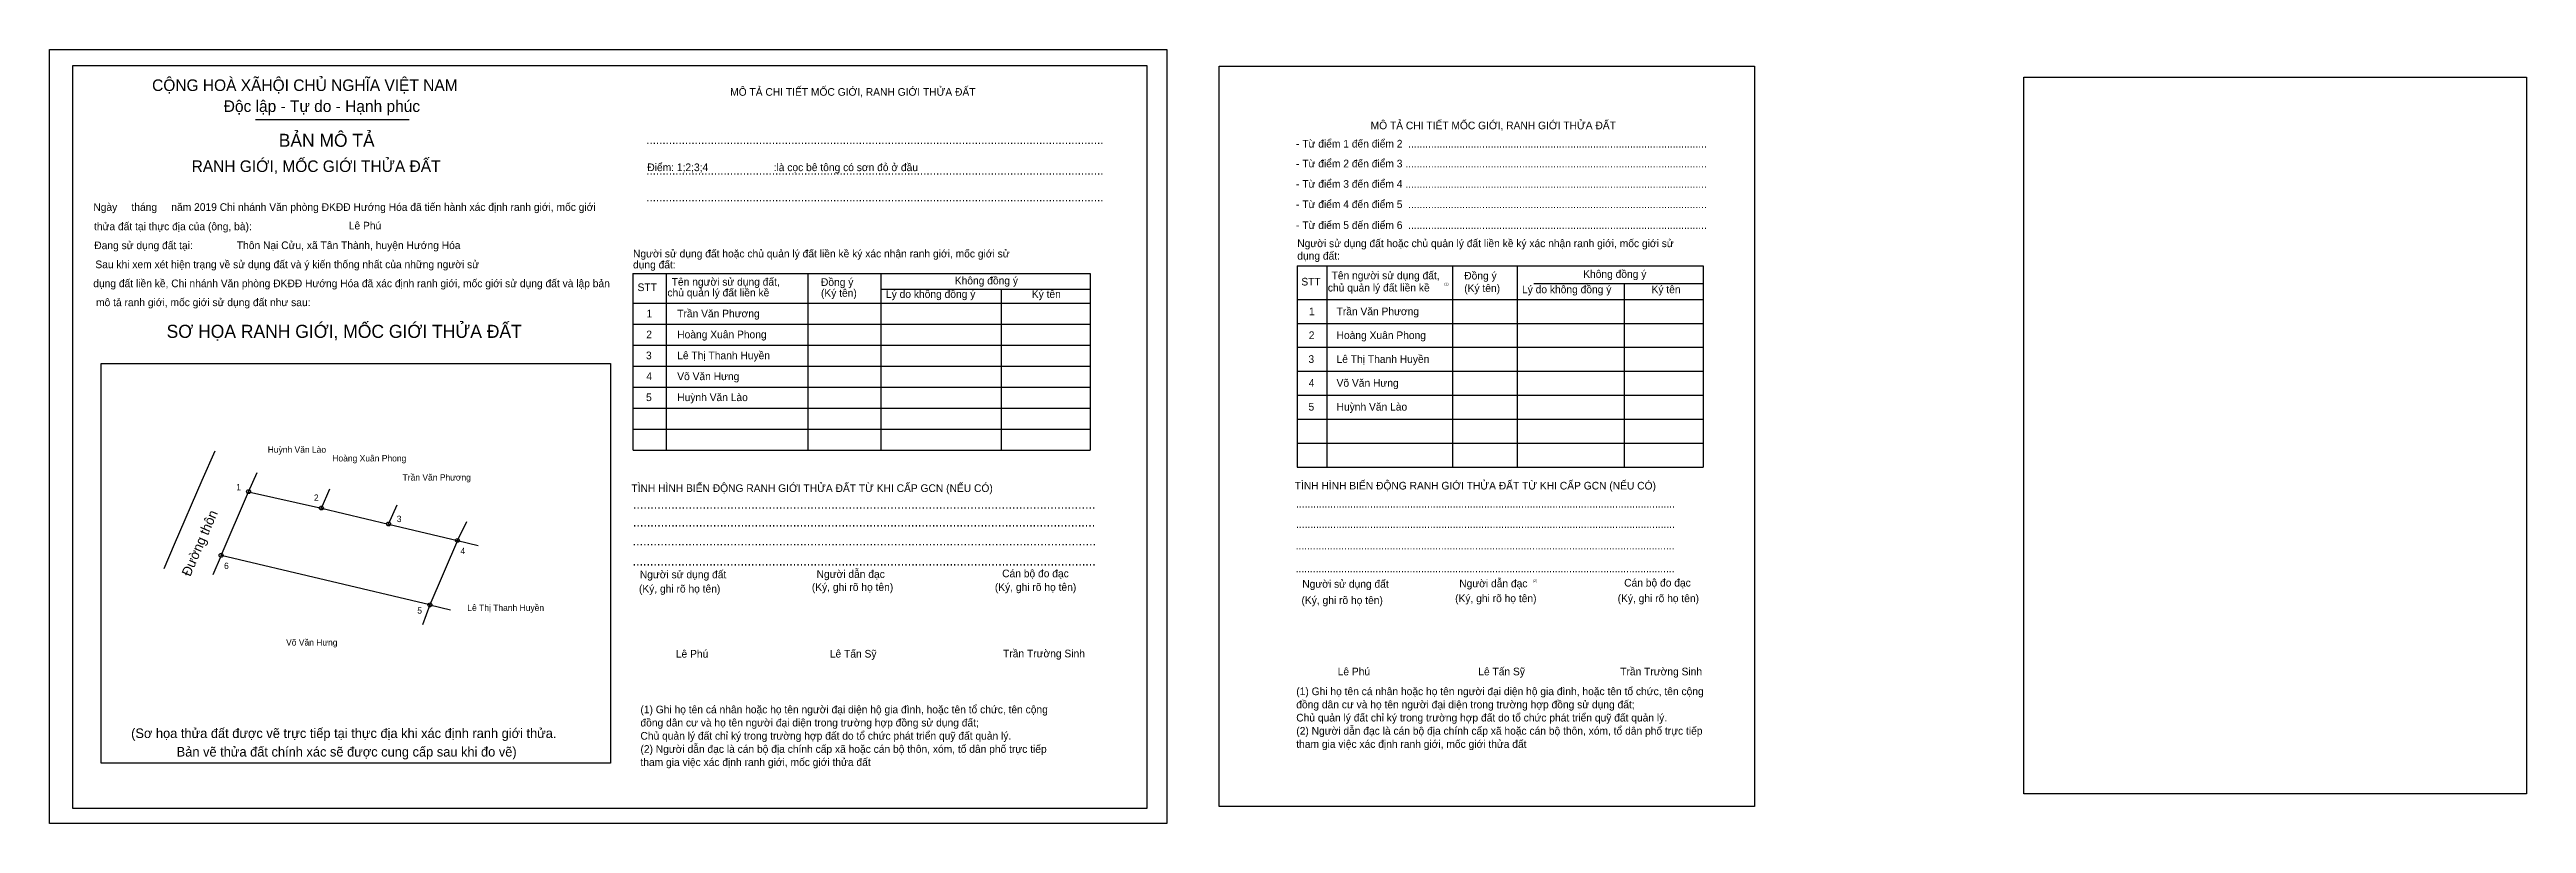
# Model space of a CAD drawing. Extents: x 129 to 540915, y 21 to 1835378.
# Drawn here: x 540597.1 to 540914.9, y 1835278.3 to 1835377.6 of the extents above.
import ezdxf

# ---------------------------------------------------------------- set-up
doc = ezdxf.new("R2010")
doc.units = 0
for name, color, linetype in [('bmtKhungInTrang1', 7, 'Continuous'), ('bmtKhungInTrang2', 7, 'Continuous'), ('bmtNoiDung', 7, 'Continuous'), ('bmtTemplate', 7, 'Continuous'), ('CanhThua', 7, 'Continuous'), ('Level 1', 7, 'Continuous'), ('Level 10', 7, 'Continuous'), ('Level 23', 7, 'Continuous'), ('MocDinhThua', 7, 'Continuous'), ('RauThua', 7, 'Continuous'), ('SoHieuDinhThua', 7, 'Continuous'), ('TenChuLanCan', 7, 'Continuous')]:
    doc.layers.add(name, color=color, linetype=linetype)

msp = doc.modelspace()

# ---------------------------------------------------------------- linework, layer by layer
at = {"layer": 'bmtKhungInTrang1'}
for points in [[(540597.08, 1835377.61), (540740.41, 1835377.61), (540740.41, 1835278.33), (540597.08, 1835278.33)], [(540600.05, 1835375.58), (540737.87, 1835375.58), (540737.87, 1835280.26), (540600.05, 1835280.26)]]:
    msp.add_lwpolyline(points, close=True, dxfattribs=at)
at = {"layer": 'bmtKhungInTrang2'}
msp.add_lwpolyline([(540747.15, 1835375.47), (540815.82, 1835375.47), (540815.82, 1835280.5), (540747.15, 1835280.5)], close=True, dxfattribs=at)
at = {"layer": 'bmtTemplate'}
for p, q in [((540623.52, 1835368.63), (540643.21, 1835368.63)), ((540676.18, 1835348.87), (540676.18, 1835326.21)), ((540694.36, 1835348.87), (540694.36, 1835326.21)), ((540703.72, 1835348.9), (540703.72, 1835326.21)), ((540730.57, 1835348.87), (540730.57, 1835326.21)), ((540760.93, 1835349.86), (540760.93, 1835324.04)), ((540777.08, 1835349.86), (540777.08, 1835324.04)), ((540785.39, 1835349.89), (540785.39, 1835324.04)), ((540809.24, 1835349.86), (540809.24, 1835324.04)), ((540703.72, 1835346.87), (540730.57, 1835346.87)), ((540757.16, 1835345.55), (540809.24, 1835345.55)), ((540787.5, 1835347.58), (540809.24, 1835347.58)), ((540671.94, 1835345.09), (540730.57, 1835345.09)), ((540671.94, 1835342.39), (540730.57, 1835342.39)), ((540757.16, 1835342.48), (540809.24, 1835342.48)), ((540671.94, 1835339.7), (540730.57, 1835339.7)), ((540757.16, 1835339.41), (540809.24, 1835339.41)), ((540671.94, 1835337), (540730.57, 1835337)), ((540757.16, 1835336.33), (540809.24, 1835336.33)), ((540671.94, 1835334.3), (540730.57, 1835334.3)), ((540757.16, 1835333.26), (540809.24, 1835333.26)), ((540671.94, 1835331.6), (540730.57, 1835331.6)), ((540757.16, 1835330.19), (540809.24, 1835330.19)), ((540671.94, 1835328.9), (540730.57, 1835328.9)), ((540757.16, 1835327.11), (540809.24, 1835327.11)), ((540671.94, 1835326.21), (540730.57, 1835326.21)), ((540757.16, 1835324.04), (540809.24, 1835324.04))]:
    msp.add_line(p, q, dxfattribs=at)
for points in [[(540600.05, 1835375.58), (540737.87, 1835375.58), (540737.87, 1835280.26), (540600.05, 1835280.26)], [(540850.38, 1835374.05), (540914.86, 1835374.05), (540914.86, 1835282.11), (540850.38, 1835282.11)], [(540603.69, 1835286.08), (540603.69, 1835337.34), (540669.04, 1835337.34), (540669.04, 1835286.08)]]:
    msp.add_lwpolyline(points, close=True, dxfattribs=at)
for points in [[(540671.91, 1835348.87), (540730.57, 1835348.87)], [(540671.91, 1835348.87), (540671.91, 1835326.21)], [(540757.13, 1835349.86), (540809.24, 1835349.86)], [(540757.13, 1835349.86), (540757.13, 1835324.04)], [(540719.16, 1835346.85), (540719.16, 1835326.21)], [(540799.11, 1835347.55), (540799.11, 1835324.04)]]:
    msp.add_lwpolyline(points, dxfattribs=at)
at = {"layer": 'CanhThua'}
for p, q in [((540619.09, 1835312.72), (540622.62, 1835320.89)), ((540622.62, 1835320.89), (540631.96, 1835318.79)), ((540631.96, 1835318.79), (540640.58, 1835316.74)), ((540640.58, 1835316.74), (540649.41, 1835314.63)), ((540649.41, 1835314.63), (540645.88, 1835306.36)), ((540645.88, 1835306.36), (540619.09, 1835312.72))]:
    msp.add_line(p, q, dxfattribs=at)
at = {"layer": 'Level 10'}
msp.add_line((540613.13, 1835314.16), (540616.66, 1835322.35), dxfattribs=at)
at = {"layer": 'Level 23'}
msp.add_line((540616.66, 1835322.35), (540618.32, 1835326.11), dxfattribs=at)
msp.add_lwpolyline([(540611.78, 1835311.03), (540613.13, 1835314.16)], dxfattribs=at)
at = {"layer": 'MocDinhThua'}
for centre in [(540622.62, 1835320.89), (540631.96, 1835318.79), (540640.58, 1835316.74), (540649.41, 1835314.63), (540619.09, 1835312.72), (540645.88, 1835306.36)]:
    msp.add_circle(centre, 0.25, dxfattribs=at)
at = {"layer": 'RauThua'}
for p, q in [((540622.62, 1835320.89), (540623.71, 1835323.37)), ((540631.96, 1835318.79), (540633.05, 1835321.27)), ((540640.58, 1835316.74), (540641.69, 1835319.21)), ((540649.41, 1835314.63), (540650.61, 1835317.06)), ((540649.41, 1835314.63), (540652.05, 1835314)), ((540619.09, 1835312.72), (540618.01, 1835310.23)), ((540645.88, 1835306.36), (540644.91, 1835303.83)), ((540645.88, 1835306.36), (540648.52, 1835305.74))]:
    msp.add_line(p, q, dxfattribs=at)

# ---------------------------------------------------------------- texts
at = {"layer": 'bmtNoiDung'}
for s, height, p in [('Lê Phú', 0.982, (540635.47, 1835354.53)), ('Thôn Nại Cửu, xã Tân Thành, huyện Hướng Hóa', 0.9825, (540621.11, 1835352.01)), ('1', 0.982, (540673.67, 1835343.25)), ('Trần Văn Phương ', 0.9825, (540677.61, 1835343.25)), ('1', 0.982, (540758.66, 1835343.53)), ('Trần Văn Phương ', 0.9825, (540762.2, 1835343.53)), ('2', 0.982, (540673.64, 1835340.57)), ('Hoàng Xuân Phong ', 0.9825, (540677.61, 1835340.57)), ('2', 0.982, (540758.63, 1835340.47)), ('Hoàng Xuân Phong ', 0.9825, (540762.2, 1835340.47)), ('3', 0.982, (540673.6, 1835337.88)), ('4', 0.982, (540673.64, 1835335.2)), ('Võ Văn Hưng ', 0.9825, (540677.61, 1835335.2)), ('Lê Thị Thanh Huyền ', 0.9825, (540677.61, 1835337.88)), ('3', 0.982, (540758.59, 1835337.41)), ('Lê Thị Thanh Huyền ', 0.9825, (540762.2, 1835337.41)), ('5', 0.982, (540673.61, 1835332.51)), ('Huỳnh Văn Lào ', 0.9825, (540677.61, 1835332.51)), ('4', 0.982, (540758.63, 1835334.35)), ('Võ Văn Hưng ', 0.9825, (540762.2, 1835334.35)), ('5', 0.982, (540758.6, 1835331.29)), ('Huỳnh Văn Lào ', 0.9825, (540762.2, 1835331.29)), ('Lê Phú', 0.982, (540677.43, 1835299.6)), ('Lê Tấn Sỹ', 0.982, (540697.19, 1835299.61)), ('Trần Trường Sinh', 0.9825, (540719.41, 1835299.64)), ('Lê Phú', 0.982, (540762.34, 1835297.33)), ('Lê Tấn Sỹ', 0.982, (540780.38, 1835297.33)), ('Trần Trường Sinh', 0.9825, (540798.59, 1835297.33))]:
    msp.add_text(s, height=height, dxfattribs=at).set_placement(p)
at = {"layer": 'bmtTemplate'}
for s, height, p in [('CỘNG HOÀ XÃHỘI CHỦ NGHĨA VIỆT NAM', 1.4861, (540610.24, 1835372.29)), ('Độc lập - Tự do - Hạnh phúc', 1.4861, (540619.43, 1835369.6)), ('MÔ TẢ CHI TIẾT MỐC GIỚI, RANH GIỚI THỬA ĐẤT', 0.9825, (540684.4, 1835371.68)), ('MÔ TẢ CHI TIẾT MỐC GIỚI, RANH GIỚI THỬA ĐẤT', 0.9821, (540766.57, 1835367.38)), ('BẢN MÔ TẢ', 1.672, (540626.49, 1835365.13)), ('..............................................................................................................................................', 1.11175, (540673.64, 1835365.51)), ('- Từ điểm 1 đến điểm 2  .........................................................................................................', 0.98209, (540757, 1835365.04)), ('RANH GIỚI, MỐC GIỚI THỬA ĐẤT', 1.4861, (540615.31, 1835361.9)), ('Điểm: 1;2;3;4                       :là cọc bê tông có sơn đỏ ở đầu', 0.9825, (540673.77, 1835362.01)), ('..............................................................................................................................................', 1.11175, (540673.64, 1835361.55)), ('- Từ điểm 2 đến điểm 3 ..........................................................................................................', 0.98209, (540757, 1835362.49)), ('..............................................................................................................................................', 1.11175, (540673.64, 1835358.12)), ('- Từ điểm 3 đến điểm 4 ..........................................................................................................', 0.98209, (540757, 1835359.88)), ('- Từ điểm 4 đến điểm 5  .........................................................................................................', 0.98209, (540757, 1835357.27)), ('Ngày     tháng     năm 2019 Chi nhánh Văn phòng ĐKĐĐ Hướng Hóa đã tiến hành xác định ranh giới, mốc giới ', 0.98246, (540602.7, 1835356.91)), ('thửa đất tại thực địa của (ông, bà):', 0.9825, (540602.79, 1835354.43)), ('- Từ điểm 5 đến điểm 6  .........................................................................................................', 0.98209, (540757, 1835354.59)), ('Đang sử dụng đất tại:', 0.9825, (540602.82, 1835352)), ('Người sử dụng đất hoặc chủ quản lý đất liền kề ký xác nhận ranh giới, mốc giới sử', 0.9825, (540671.94, 1835350.94)), ('Người sử dụng đất hoặc chủ quản lý đất liền kề ký xác nhận ranh giới, mốc giới sử', 0.9821, (540757.16, 1835352.26)), ('Sau khi xem xét hiện trạng về sử dụng đất và ý kiến thống nhất của những người sử ', 0.9825, (540602.96, 1835349.56)), ('dụng đất:', 0.982, (540671.94, 1835349.53)), ('dụng đất:', 0.982, (540757.16, 1835350.66)), ('Tên người sử dụng đất,', 0.9821, (540761.56, 1835348.14)), ('Đồng ý', 0.982, (540778.58, 1835348.11)), ('Không đồng ý', 0.9821, (540793.84, 1835348.32)), ('dụng đất liền kề, Chi nhánh Văn phòng ĐKĐĐ Hướng Hóa đã xác định ranh giới, mốc giới sử dụng đất và lập bản', 0.98246, (540602.69, 1835347.12)), ('mô tả ranh giới, mốc giới sử dụng đất như sau:', 0.9825, (540603.05, 1835344.69)), ('STT', 0.982, (540672.52, 1835346.62)), ('chủ quản lý đất liền kề', 0.9825, (540676.35, 1835345.94)), ('Tên người sử dụng đất,', 0.9825, (540676.9, 1835347.32)), ('Đồng ý', 0.982, (540696.05, 1835347.29)), ('(Ký tên)', 0.982, (540696.05, 1835345.89)), ('Lý do không đồng ý', 0.9825, (540704.39, 1835345.75)), ('Không đồng ý', 0.9825, (540713.22, 1835347.48)), ('Ký tên', 0.982, (540723.1, 1835345.75)), ('STT', 0.982, (540757.68, 1835347.34)), ('chủ quản lý đất liền kề', 0.9821, (540761.08, 1835346.57)), ('(1)', 0.327, (540776.02, 1835347.37)), ('(Ký tên)', 0.982, (540778.58, 1835346.51)), ('Lý do không đồng ý', 0.9821, (540785.99, 1835346.35)), ('Ký tên', 0.982, (540802.61, 1835346.35)), ('SƠ HỌA RANH GIỚI, MỐC GIỚI THỬA ĐẤT', 1.6771, (540612.1, 1835340.62)), ('TÌNH HÌNH BIẾN ĐỘNG RANH GIỚI THỬA ĐẤT TỪ KHI CẤP GCN (NẾU CÓ)', 0.9825, (540671.73, 1835320.85)), ('TÌNH HÌNH BIẾN ĐỘNG RANH GIỚI THỬA ĐẤT TỪ KHI CẤP GCN (NẾU CÓ)', 0.9821, (540756.83, 1835321.17)), ('.....................................................................................................................................', 1.20089, (540671.93, 1835318.71)), ('.....................................................................................................................................', 0.98356, (540757, 1835318.86)), ('.....................................................................................................................................', 1.20329, (540671.88, 1835313.99)), ('.....................................................................................................................................', 1.20026, (540671.93, 1835316.42)), ('.....................................................................................................................................', 0.98356, (540757, 1835316.25)), ('.....................................................................................................................................', 1.20267, (540671.88, 1835311.42)), ('Người sử dụng đất', 0.9825, (540672.81, 1835309.78)), ('Người dẫn đạc', 0.9825, (540695.49, 1835309.83)), ('Cán bộ đo đạc', 0.9825, (540719.3, 1835309.91)), ('.....................................................................................................................................', 0.98356, (540756.95, 1835313.48)), ('.....................................................................................................................................', 0.98356, (540756.95, 1835310.56)), ('(Ký, ghi rõ họ tên)', 0.9825, (540672.7, 1835307.95)), ('(Ký, ghi rõ họ tên)', 0.9825, (540694.88, 1835308.16)), ('(Ký, ghi rõ họ tên)', 0.9825, (540718.36, 1835308.16)), ('(Ký, ghi rõ họ tên)', 0.9821, (540757.7, 1835306.48)), ('Người sử dụng đất', 0.9821, (540757.8, 1835308.57)), ('(Ký, ghi rõ họ tên)', 0.9821, (540777.41, 1835306.72)), ('Người dẫn đạc', 0.9821, (540777.94, 1835308.63)), ('(2)', 0.327, (540787.37, 1835309.3)), ('(Ký, ghi rõ họ tên)', 0.9821, (540798.26, 1835306.72)), ('Cán bộ đo đạc', 0.9821, (540799.1, 1835308.72)), ('(1) Ghi họ tên cá nhân hoặc họ tên người đại diện hộ gia đình, hoặc tên tổ chức, tên cộng', 0.9821, (540757.03, 1835294.79)), ('đồng dân cư và họ tên người đại diện trong trường hợp đồng sử dụng đất;', 0.9821, (540672.89, 1835290.77)), ('(1) Ghi họ tên cá nhân hoặc họ tên người đại diện hộ gia đình, hoặc tên tổ chức, tên cộng', 0.9821, (540672.89, 1835292.46)), ('đồng dân cư và họ tên người đại diện trong trường hợp đồng sử dụng đất;', 0.9821, (540757.03, 1835293.1)), ('Chủ quản lý đất chỉ ký trong trường hợp đất do tổ chức phát triển quỹ đất quản lý.', 0.9821, (540757.03, 1835291.41)), ('(Sơ họa thửa đất được vẽ trực tiếp tại thực địa khi xác định ranh giới thửa.', 1.2304, (540607.55, 1835289.29)), ('Chủ quản lý đất chỉ ký trong trường hợp đất do tổ chức phát triển quỹ đất quản lý.', 0.9821, (540672.89, 1835289.08)), ('(2) Người dẫn đạc là cán bộ địa chính cấp xã hoặc cán bộ thôn, xóm, tổ dân phố trực tiếp', 0.9821, (540672.89, 1835287.39)), ('tham gia việc xác định ranh giới, mốc giới thửa đất', 0.9821, (540757.03, 1835288.03)), ('(2) Người dẫn đạc là cán bộ địa chính cấp xã hoặc cán bộ thôn, xóm, tổ dân phố trực tiếp', 0.9821, (540757.03, 1835289.72)), ('Bản vẽ thửa đất chính xác sẽ được cung cấp sau khi đo vẽ)', 1.2304, (540613.39, 1835286.91)), ('tham gia việc xác định ranh giới, mốc giới thửa đất', 0.9821, (540672.89, 1835285.7))]:
    msp.add_text(s, height=height, dxfattribs=at).set_placement(p)
at = {"layer": 'Level 1'}
msp.add_text('Đường thôn', height=1.25, rotation=66.6631, dxfattribs=at).set_placement((540615.13, 1835309.92))
at = {"layer": 'SoHieuDinhThua'}
for s, p in [('1', (540621.03, 1835321.08)), ('2', (540631, 1835319.72)), ('3', (540641.63, 1835316.99)), ('6', (540619.47, 1835310.97)), ('4', (540649.8, 1835312.88)), ('5', (540644.26, 1835305.25))]:
    msp.add_text(s, height=0.813, dxfattribs=at).set_placement(p)
at = {"layer": 'TenChuLanCan'}
for s, p in [('Huỳnh Văn Lào', (540625.07, 1835325.88)), ('Hoàng Xuân Phong', (540633.36, 1835324.77)), ('Trần Văn Phương', (540642.38, 1835322.32)), ('Lê Thị Thanh Huyền', (540650.68, 1835305.6)), ('Võ Văn Hưng', (540627.43, 1835301.15))]:
    msp.add_text(s, height=0.8129, dxfattribs=at).set_placement(p)

doc.saveas('drawing.dxf')
